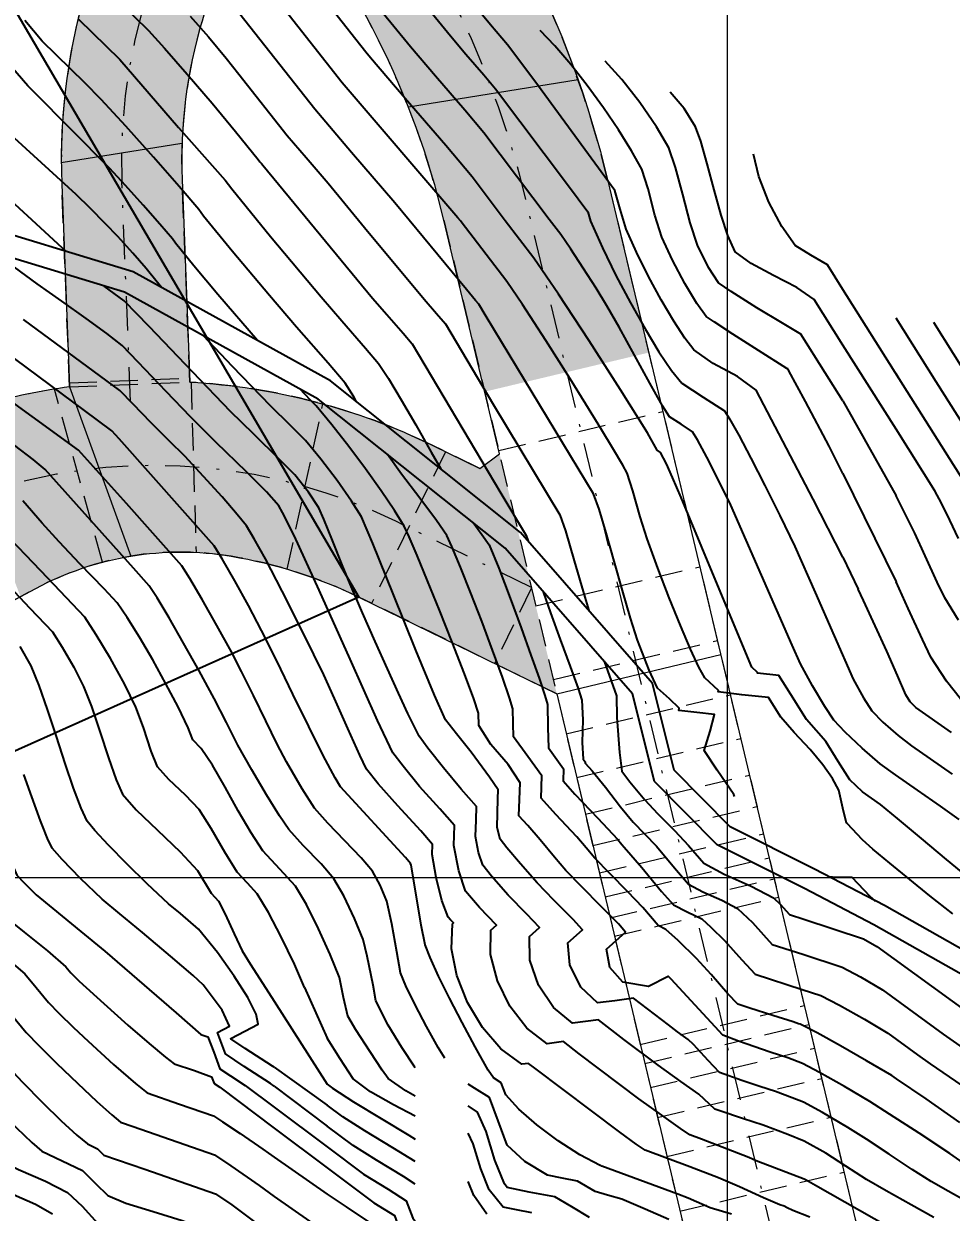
# Model space of a CAD drawing. Extents: x 61466 to 63015, y 108404 to 110397.
# Drawn here: x 62851.97 to 62885.85, y 108687.77 to 108731.17 of the extents above; entities that cross this region are included whole.
import ezdxf
from ezdxf import colors
from ezdxf.entities.mleader import LeaderData, LeaderLine
from ezdxf.math import Vec2, Vec3

# ---------------------------------------------------------------- set-up
doc = ezdxf.new("R2010")
doc.units = 0
doc.header["$LTSCALE"] = 1.000015
doc.header["$MEASUREMENT"] = 0
for name, pattern in [('NASCOSTA', [9.525, 6.35, -3.175]), ('TRATTEGGIATA', [0.75, 0.5, -0.25]), ('TRATTOPUNTO2', [0.5, 0.25, -0.125, 0, -0.125])]:
    doc.linetypes.add(name, pattern=pattern)
doc.layers.add('Colori bordi', color=5, linetype='Continuous', plot=False)
doc.layers.add('no_plot', color=5, linetype='Continuous', plot=False)
for name, color, linetype in [('coordinate', 2, 'Continuous'), ('curve livello 5m', 7, 'Continuous'), ('LIN010TR', 2, 'NASCOSTA'), ('LIN025CO', 7, 'Continuous'), ('Strade', 7, 'Continuous'), ('TRATTCOLO-30', 253, 'Continuous'), ('TRATTCOLO-32', 255, 'Continuous')]:
    doc.layers.add(name, color=color, linetype=linetype)
for name, color, linetype, lineweight in [('LINCOLOROSSO-025', 10, 'Continuous', 25), ('LINE035', 1, 'Continuous', 35), ('LINE050', 3, 'Continuous', 53)]:
    doc.layers.add(name, color=color, linetype=linetype, lineweight=lineweight)
doc.styles.add('ARIAL', font='arial.ttf')

# ---------------------------------------------------------------- blocks, each defined once
blk = doc.blocks.new('CONTORNO')
at = {"layer": 'Colori bordi', "lineweight": 0, "ltscale": 2}
for p, q in [((-21.794, 103.851), (-27.997, 102.858)), ((-36.269, 101.533), (-40.68, 100.827)), ((-40.374, 92.645), (-38.135, 86.465)), ((-22.578, 81.44), (-16.586, 82.868))]:
    blk.add_line(p, q, dxfattribs=at)
at = {"layer": 'Colori bordi', "lineweight": 0, "ltscale": 2, "flags": 128}
for points in [[(9.426, 101.471, 0.76503), (-27.561, 123.114)], [(-36.074, 114.45, 0.175507), (-40.663, 100.044), (-40.374, 92.645, 0.034114), (-43.469, 92.01), (-53.105, 89.338), (-53.319, 90.109), (-70.647, 85.303), (-66.249, 79.674), (-52.956, 83.36), (-52.253, 82.461), (-57.773, 72.704), (-53.908, 67.757), (-53.375, 67.075), (-47.588, 77.303), (-45.683, 80.67), (-46.38, 81.064), (-46.314, 81.181, -0.14195), (-42.731, 84.682), (-41.604, 85.286, -0.165813), (-34.47, 86.461, -0.072308), (-29.805, 84.968), (-22.578, 81.44), (16.586, -82.868)]]:
    blk.add_lwpolyline(points, format="xyb", dxfattribs=at)
for points in [[(-28.746, 115.78, -0.121281), (-20.708, 100.164), (-8.908, 50.657), (5.179, 102.622, 0.76503), (-24.477, 119.975)], [(-32.974, 111.245, 0.166114), (-36.267, 100.216), (-35.977, 92.817, -0.099876), (-27.103, 90.504), (-25.383, 89.664), (-24.664, 90.194), (-26.7, 98.736, 0.115961)]]:
    blk.add_lwpolyline(points, format="xyb", close=True, dxfattribs=at)

msp = doc.modelspace()

# ---------------------------------------------------------------- hatches: boundary and pattern name
at = {"layer": 'LINCOLOROSSO-025', "linetype": 'Continuous', "lineweight": 0}
h = msp.add_hatch(color=256, dxfattribs=at)
h.dxf.hatch_style = 1
h.paths.add_polyline_path([(62865.563, 108713.003, 0.139627), (62854.721, 108714.939), (62855.882, 108711.732, -0.082344), (62859.547, 108711.729, -0.072308), (62864.212, 108710.235), (62871.439, 108706.707), (62870.515, 108710.586)])
h.paths.add_polyline_path([(62866.914, 108715.771, 0.099876), (62858.04, 108718.085, 0.064228), (62853.643, 108717.913), (62854.721, 108714.939, -0.139627), (62865.563, 108713.003), (62870.515, 108710.586), (62869.353, 108715.462), (62868.634, 108714.931)])
h.paths.add_polyline_path([(62853.643, 108717.913, 0.034113), (62850.548, 108717.278), (62849.269, 108716.923), (62850.385, 108714.036), (62851.371, 108714.31, -0.042455), (62854.721, 108714.939)])
h.paths.add_polyline_path([(62854.721, 108714.939, 0.042455), (62851.371, 108714.31), (62850.385, 108714.036), (62851.85, 108710.252), (62852.413, 108710.553, -0.082344), (62855.882, 108711.732)])
h.paths.add_polyline_path([(62870.313, 108724.717, 0.030349), (62869.127, 108728.623), (62866.02, 108728.126, -0.035379), (62867.317, 108724.003), (62868.81, 108717.737), (62871.806, 108718.451)])
h.paths.add_polyline_path([(62873.309, 108725.431, 0.026179), (62872.223, 108729.119), (62869.127, 108728.623, -0.030349), (62870.313, 108724.717), (62871.806, 108718.451), (62874.803, 108719.165)])
h.paths.add_polyline_path([(62865.271, 108741.047), (62863.158, 108738.781, -0.088198), (62869.127, 108728.623), (62872.223, 108729.119, 0.094802)])
h.paths.add_polyline_path([(62863.158, 108738.781), (62861.043, 108736.512, -0.080253), (62866.02, 108728.126), (62869.127, 108728.623, 0.088198)])
h.paths.add_polyline_path([(62863.158, 108738.781, 0.017363), (62861.579, 108740.504, 0.039704), (62859.49, 108738.117), (62861.043, 108736.512)])
h.paths.add_polyline_path([(62861.519, 108740.444), (62861.579, 108740.504, 0.015566), (62860.065, 108741.952), (62857.943, 108739.718), (62859.49, 108738.117, -0.038643)])
h.paths.add_polyline_path([(62863.729, 108742.616), (62862.187, 108744.186), (62860.065, 108741.952, -0.015566), (62861.579, 108740.504)])
h.paths.add_polyline_path([(62865.271, 108741.047), (62863.729, 108742.616), (62861.579, 108740.504, -0.017364), (62863.158, 108738.781)])
h.paths.add_polyline_path([(62842.121, 108753.367), (62841.683, 108750.318, -0.153556), (62860.065, 108741.952), (62862.187, 108744.186, 0.153719)])
h.paths.add_polyline_path([(62841.683, 108750.318), (62841.245, 108747.269, -0.15336), (62857.943, 108739.718), (62860.065, 108741.952, 0.153556)])
h.paths.add_polyline_path([(62841.683, 108750.318, 0.118937), (62825.998, 108748.516), (62818.636, 108745.82), (62818.106, 108745.626), (62819.649, 108742.911), (62826.543, 108745.431, -0.122973), (62841.245, 108747.269)])
h.paths.add_polyline_path([(62842.121, 108753.367, 0.119368), (62824.938, 108751.408), (62816.563, 108748.34), (62818.106, 108745.626), (62818.636, 108745.82), (62825.998, 108748.516, -0.118937), (62841.683, 108750.318)])
at = {"layer": 'TRATTCOLO-30', "linetype": 'Continuous', "lineweight": 0}
h = msp.add_hatch(color=256, dxfattribs=at)
h.dxf.hatch_style = 1
h.paths.add_polyline_path([(62894.276, 108701.332), (62892.152, 108701.908), (62885.109, 108675.925), (62886.175, 108671.451)])
h.paths.add_polyline_path([(62896.399, 108700.756), (62894.276, 108701.332), (62886.175, 108671.451), (62887.14, 108667.403), (62889.032, 108666.891), (62889.11, 108667.18), (62888.907, 108667.235), (62889.535, 108669.551), (62888.049, 108669.954)])
h.paths.add_polyline_path([(62903.443, 108726.739, 0.573227), (62876.6, 108754.077), (62876.737, 108751.838, -0.580111), (62901.319, 108727.315), (62894.276, 108701.332), (62896.399, 108700.756)])
h.paths.add_polyline_path([(62901.319, 108727.315, 0.580111), (62876.737, 108751.838), (62876.874, 108749.589, -0.588798), (62899.196, 108727.89), (62892.152, 108701.908), (62894.276, 108701.332)], flags=17)
h.paths.add_polyline_path([(62876.874, 108749.589), (62876.737, 108751.838, 0.128077), (62867.998, 108746.812), (62861.579, 108740.504, -0.017364), (62863.158, 108738.782), (62865.271, 108741.048), (62869.54, 108745.243, -0.121501)])
h.paths.add_polyline_path([(62876.737, 108751.838), (62876.6, 108754.077, 0.133332), (62866.456, 108748.382), (62862.186, 108744.186), (62860.064, 108741.952, -0.015566), (62861.579, 108740.504), (62867.998, 108746.812, -0.128077)])
h.paths.add_polyline_path([(62861.518, 108740.445), (62861.579, 108740.504, 0.015566), (62860.064, 108741.952), (62857.942, 108739.718, 0.166431), (62853.337, 108726.095), (62855.538, 108726.447, -0.197704)])
h.paths.add_polyline_path([(62861.043, 108736.513), (62863.158, 108738.782, 0.017363), (62861.579, 108740.504, 0.198805), (62855.538, 108726.447), (62857.747, 108726.801, -0.147156)])
h.paths.add_polyline_path([(62857.75, 108725.484, -0.018506), (62857.747, 108726.801), (62855.538, 108726.447, 0.01312), (62855.552, 108725.398), (62855.836, 108718.14, -0.032081), (62858.04, 108718.085)])
h.paths.add_polyline_path([(62855.552, 108725.398, -0.01312), (62855.538, 108726.447), (62853.337, 108726.095, 0.008818), (62853.354, 108725.312), (62853.643, 108717.913, -0.032081), (62855.836, 108718.14)])

# ---------------------------------------------------------------- linework, layer by layer
at = {"layer": 'coordinate', "linetype": 'Continuous', "lineweight": 0}
for p, q in [((62877.666, 108778.484), (62877.666, 108403.974)), ((62848.848, 108700), (62927.666, 108700))]:
    msp.add_line(p, q, dxfattribs=at)
at = {"layer": 'curve livello 5m', "color": 2}
for p, q in [((62862.228, 108695.976), (62863.054, 108694.131)), ((62861.115, 108690.847), (62863.054, 108689.395))]:
    msp.add_line(p, q, dxfattribs=at)
at = {"layer": 'curve livello 5m', "color": 2, "flags": 128}
for points in [[(62885.917, 108698.673), (62885.077, 108699.331), (62884.339, 108699.923), (62883.606, 108700.523), (62882.992, 108701.036), (62882.614, 108701.366), (62882.046, 108701.964), (62882.027, 108701.976), (62881.889, 108702.532), (62881.744, 108703.186), (62881.51, 108703.606), (62881.166, 108704.115), (62880.695, 108704.665), (62880.11, 108705.295), (62879.633, 108705.85), (62879.179, 108706.57), (62878.198, 108706.662), (62877.338, 108706.777), (62877.347, 108706.829), (62876.845, 108707.293), (62876.636, 108707.674), (62876.331, 108708.334), (62875.959, 108709.203), (62875.551, 108710.211), (62875.135, 108711.287), (62874.74, 108712.362), (62874.492, 108713.172), (62874.224, 108714.121), (62874.019, 108714.758), (62873.859, 108715.048), (62873.519, 108715.622), (62873.051, 108716.396), (62872.503, 108717.287), (62871.927, 108718.212), (62871.043, 108719.604), (62870.189, 108720.919), (62869.622, 108721.763), (62867.947, 108723.936), (62867.919, 108723.974), (62867.821, 108724.088), (62863.598, 108729.013), (62861.395, 108731.81)], [(62864.129, 108717.37), (62864.026, 108717.548), (62863.714, 108718.045), (62863.089, 108718.778), (62861.937, 108720.098), (62860.946, 108721.245), (62859.587, 108722.871), (62858.54, 108724.151), (62858.36, 108724.388), (62857.646, 108725.23), (62856.703, 108726.306), (62855.697, 108727.428), (62854.795, 108728.408), (62854.195, 108729.013), (62852.638, 108730.535), (62852.002, 108731.295)], [(62881.897, 108714.746), (62881.389, 108715.742), (62880.532, 108717.384), (62879.925, 108718.498), (62879.899, 108718.54), (62879.882, 108718.567), (62879.85, 108718.586), (62878.808, 108719.242), (62877.877, 108719.837), (62877.196, 108720.282), (62876.903, 108720.487), (62876.557, 108720.955), (62876.12, 108721.682), (62875.668, 108722.534), (62875.278, 108723.376), (62875.026, 108724.183), (62874.781, 108725.141), (62874.545, 108725.857), (62874.177, 108726.529), (62873.702, 108727.293), (62873.151, 108728.103), (62872.557, 108728.915), (62871.953, 108729.686), (62871.369, 108730.37), (62870.84, 108730.924)], [(62880.685, 108687.598), (62880.06, 108687.837), (62879.855, 108687.939), (62879.75, 108687.997), (62879.588, 108688.045), (62878.995, 108688.3), (62878.115, 108688.695), (62877.356, 108689.027), (62876.297, 108689.435), (62874.665, 108690.04), (62874.341, 108690.263), (62873.741, 108690.696), (62873.741, 108690.696), (62870.635, 108693.033), (62870.406, 108693.21), (62870.168, 108693.18), (62869.401, 108693.74), (62868.724, 108694.514), (62868.174, 108695.428), (62867.784, 108696.413), (62867.591, 108697.396), (62867.63, 108698.308), (62867.664, 108698.338), (62867.557, 108698.448), (62867.471, 108698.55), (62867.246, 108699.157), (62867.032, 108700.002), (62866.892, 108700.831), (62866.902, 108701.204), (62866.475, 108701.701), (62865.635, 108702.614), (62864.916, 108703.415), (62864.493, 108703.952), (62864.248, 108704.464), (62863.813, 108705.437), (62863.326, 108706.528), (62862.928, 108707.394), (62862.201, 108708.886), (62861.413, 108710.455), (62860.801, 108711.632), (62860.391, 108712.366), (62860.103, 108712.84), (62859.77, 108713.252), (62859.213, 108713.892), (62858.538, 108714.641), (62857.85, 108715.381), (62857.279, 108715.945), (62856.605, 108716.609), (62855.964, 108717.277), (62855.477, 108717.782), (62851.954, 108720.37)], [(62886.659, 108717.98), (62885.218, 108720.264)], [(62886.172, 108691.048), (62884.933, 108691.908), (62883.858, 108692.646), (62883.682, 108692.761), (62882.763, 108693.305), (62881.804, 108693.853), (62880.96, 108694.32), (62880.384, 108694.617), (62880.336, 108694.635), (62880.278, 108694.654), (62880.075, 108694.727), (62879.34, 108694.963), (62878.491, 108695.23), (62878.055, 108695.376), (62877.696, 108695.754), (62877.086, 108696.449), (62876.549, 108697.042), (62875.879, 108697.7), (62875.43, 108698.099), (62875.145, 108698.24), (62874.586, 108698.897), (62874.036, 108699.472), (62873.378, 108700.138), (62872.833, 108700.707), (62872.516, 108701.081), (62872.178, 108701.48), (62871.409, 108702.3), (62870.865, 108702.889), (62870.892, 108703.709), (62870.385, 108704.417), (62869.864, 108705.135), (62869.848, 108705.615), (62869.84, 108706.156), (62869.719, 108706.552), (62869.453, 108707.318), (62869.095, 108708.304), (62868.698, 108709.361), (62868.303, 108710.374), (62867.918, 108711.33), (62867.604, 108712.082), (62867.419, 108712.484), (62867.045, 108713.031), (62866.432, 108713.849), (62865.771, 108714.726), (62865.255, 108715.449)], [(62881.897, 108714.746), (62883.837, 108710.788)], [(62862.228, 108695.976), (62861.856, 108696.828), (62861.377, 108697.825), (62860.904, 108698.719), (62860.49, 108699.403), (62860.14, 108699.787), (62859.761, 108700.197), (62859.309, 108700.919), (62858.817, 108701.79), (62858.38, 108702.479), (62857.881, 108703.001), (62857.268, 108703.579), (62856.855, 108704.032), (62856.625, 108704.606), (62856.339, 108705.475), (62856.066, 108706.212), (62855.642, 108707.063), (62855.131, 108707.997), (62854.618, 108708.86), (62854.194, 108709.497), (62852.842, 108710.922), (62850.952, 108712.905)], [(62910.271, 108690.59), (62905.412, 108693.964), (62902.431, 108696.052), (62901.93, 108696.439), (62901.47, 108696.792), (62896.436, 108700.116), (62896.232, 108700.251), (62896.195, 108700.275), (62891.954, 108702.876), (62891.109, 108703.326), (62890.116, 108703.837), (62889.422, 108704.213), (62888.464, 108704.831), (62887.506, 108705.493), (62886.699, 108706.091), (62886.194, 108706.517), (62885.678, 108707.171), (62885.11, 108708.044), (62884.799, 108708.684), (62884.278, 108709.821), (62883.837, 108710.788)], [(62850.602, 108699.163), (62851.161, 108698.653), (62851.984, 108697.999), (62852.84, 108697.323), (62853.51, 108696.733), (62853.51, 108696.733), (62853.692, 108696.511), (62853.997, 108696.214), (62854.896, 108695.394), (62855.775, 108694.61), (62856.552, 108693.935), (62857.141, 108693.44), (62857.461, 108693.197), (62857.461, 108693.197), (62858.204, 108692.951), (62858.831, 108692.72), (62858.831, 108692.72), (62858.926, 108692.468), (62859.126, 108692.336), (62861.115, 108690.847)], [(62845.431, 108696.265), (62845.498, 108696.18), (62845.981, 108695.53), (62846.435, 108694.693), (62846.915, 108694.352), (62847.3, 108693.924), (62847.849, 108693.244), (62848.473, 108692.451), (62849.085, 108691.686), (62849.594, 108691.088), (62850.388, 108690.271), (62850.965, 108689.748), (62851.776, 108689.329), (62852.766, 108688.912), (62853.569, 108688.495), (62854.1, 108687.992), (62854.674, 108687.356)], [(62866.27, 108691.282), (62865.475, 108691.7), (62864.635, 108692.174), (62864.002, 108692.644), (62863.523, 108693.369), (62863.054, 108694.131)], [(62863.054, 108689.395), (62864.762, 108688.116), (62865.507, 108687.65), (62865.621, 108687.347), (62865.815, 108687.107), (62866.23, 108686.279), (62866.27, 108686.189)], [(62868.889, 108687.7), (62868.412, 108688.388), (62868.209, 108688.9)]]:
    msp.add_lwpolyline(points, dxfattribs=at)
at = {"layer": 'LIN010TR', "linetype": 'TRATTOPUNTO2', "lineweight": 0, "ltscale": 5}
msp.add_line((62855.866, 108717.379), (62855.552, 108725.398), dxfattribs=at)
at = {"layer": 'LIN010TR', "linetype": 'TRATTOPUNTO2', "lineweight": 0, "ltscale": 5, "flags": 128}
for points in [[(62861.518, 108740.445), (62867.998, 108746.812, -0.76503), (62901.32, 108727.314, -0.76503)], [(62792.685, 108736.314), (62818.636, 108745.82), (62825.998, 108748.517, -0.448954), (62870.313, 108724.718), (62882.811, 108672.281)], [(62870.515, 108710.586), (62865.563, 108713.004, 0.183168), (62851.371, 108714.31), (62841.735, 108711.638), (62824.226, 108706.782)]]:
    msp.add_lwpolyline(points, format="xyb", dxfattribs=at)
at = {"layer": 'LIN010TR', "linetype": 'TRATTOPUNTO2', "lineweight": 0, "ltscale": 5}
msp.add_arc((62875.537, 108726.18), 20, 134.5004, 182.2406, dxfattribs=at)
at = {"layer": 'LIN025CO', "linetype": 'TRATTEGGIATA', "lineweight": 0, "ltscale": 2}
for p, q in [((62853.643, 108717.913), (62853.354, 108725.312)), ((62858.04, 108718.085), (62857.75, 108725.484)), ((62873.309, 108725.432), (62919.619, 108531.14)), ((62867.316, 108724.004), (62910.758, 108541.745)), ((62853.637, 108718.063), (62858.034, 108718.235)), ((62854.845, 108711.511), (62853.092, 108717.832)), ((62853.643, 108717.913), (62858.04, 108718.085)), ((62858.082, 108718.083), (62858.262, 108711.868)), ((62861.597, 108711.255), (62862.899, 108717.289)), ((62869.323, 108715.584), (62875.316, 108717.012)), ((62868.634, 108714.932), (62866.914, 108715.772)), ((62867.38, 108715.544), (62864.677, 108710.008)), ((62868.634, 108714.932), (62869.352, 108715.462)), ((62870.674, 108709.916), (62876.666, 108711.345)), ((62851.286, 108709.95), (62852.413, 108710.554)), ((62870.517, 108710.574), (62869.171, 108707.815)), ((62871.439, 108706.708), (62864.212, 108710.236)), ((62871.316, 108707.222), (62877.309, 108708.651)), ((62871.788, 108705.242), (62877.781, 108706.67)), ((62872.169, 108703.646), (62878.161, 108705.075)), ((62872.488, 108702.308), (62878.48, 108703.736)), ((62872.762, 108701.159), (62878.754, 108702.587)), ((62872.999, 108700.161), (62878.992, 108701.59)), ((62873.207, 108699.288), (62879.2, 108700.717)), ((62873.39, 108698.522), (62879.382, 108699.95)), ((62873.55, 108697.85), (62879.543, 108699.278)), ((62874.492, 108693.899), (62880.484, 108695.327)), ((62874.658, 108693.205), (62880.65, 108694.633)), ((62874.866, 108692.33), (62880.858, 108693.759)), ((62875.127, 108691.233), (62881.12, 108692.662)), ((62875.466, 108689.813), (62881.458, 108691.241)), ((62875.943, 108687.811), (62881.935, 108689.239))]:
    msp.add_line(p, q, dxfattribs=at)
at = {"layer": 'LIN025CO', "linetype": 'TRATTEGGIATA', "lineweight": 0, "ltscale": 2, "flags": 128}
msp.add_lwpolyline([(62867.317, 108724.003, 0.115961), (62861.043, 108736.513, 0.115961)], format="xyb", dxfattribs=at)
at = {"layer": 'LIN025CO', "linetype": 'TRATTEGGIATA', "lineweight": 0, "ltscale": 2}
for centre, radius, start, end in [((62882.016, 108732.547), 22.2, 344.8321, 134.5004), ((62882.016, 108732.547), 17.8, 344.8321, 134.5004), ((62875.537, 108726.18), 22.2, 134.5004, 182.2406), ((62837.574, 108716.914), 36.736, 13.4065, 41.067), ((62875.537, 108726.18), 17.8, 134.5004, 182.2406), ((62856.744, 108694.937), 23.184, 97.6858, 105.5), ((62856.744, 108694.937), 23.184, 63.9813, 86.7954), ((62857.702, 108700.682), 11.2, 80.5244, 118.1833), ((62856.744, 108694.937), 17.024, 63.9781, 80.5244)]:
    msp.add_arc(centre, radius, start, end, dxfattribs=at)
at = {"layer": 'LINE050', "linetype": 'Continuous', "lineweight": 0, "flags": 128}
msp.add_lwpolyline([(62856.031, 108716.997, 0, 1.5, 0), (62851.697, 108715.787, 0, 0, 0), (62843.205, 108713.414, 0, 0, 0)], format="xyseb", dxfattribs=at)
at = {"layer": 'no_plot'}
for p, q in [((62861.115, 108695.486), (62863.054, 108692.449)), ((62861.115, 108693.067), (62863.054, 108691.686)), ((62861.115, 108692.374), (62863.054, 108690.922)), ((62861.115, 108691.61), (62863.054, 108690.159)), ((62861.115, 108689.781), (62863.054, 108688.432)), ((62861.115, 108688.343), (62863.054, 108686.992))]:
    msp.add_line(p, q, dxfattribs=at)
at = {"layer": 'no_plot', "flags": 128}
for points in [[(62881.897, 108711.696), (62880.806, 108713.811), (62878.731, 108717.797), (62878.044, 108718.287), (62877.156, 108718.77), (62876.454, 108719.265), (62876.454, 108719.265), (62876.123, 108719.686), (62875.714, 108720.314), (62875.26, 108721.087), (62874.796, 108721.945), (62874.357, 108722.826), (62873.976, 108723.669), (62873.976, 108723.669), (62873.763, 108724.403), (62873.56, 108725.079), (62870.638, 108729.075), (62869.637, 108730.403), (62869.017, 108731.129), (62866.755, 108733.874), (62864.515, 108736.637)], [(62863.501, 108735.692), (62867.558, 108730.728), (62867.558, 108730.728), (62868.121, 108730.068), (62868.778, 108729.303), (62869.207, 108728.796), (62869.207, 108728.796), (62871.873, 108725.26), (62872.575, 108724.301), (62872.675, 108723.962), (62873.107, 108722.996), (62873.603, 108721.984), (62874.132, 108720.977), (62874.666, 108720.028), (62875.175, 108719.188), (62875.631, 108718.509), (62876.005, 108718.043), (62876.791, 108717.538), (62877.566, 108717.036), (62877.757, 108716.743), (62878.091, 108716.146), (62878.532, 108715.313), (62879.046, 108714.313), (62879.594, 108713.215), (62880.143, 108712.087), (62880.883, 108710.406), (62882.268, 108707.238), (62882.644, 108706.558), (62882.954, 108706.077), (62883.354, 108705.671), (62883.913, 108705.18), (62884.4, 108704.809), (62885.081, 108704.325), (62885.888, 108703.767)], [(62886.437, 108700.039), (62885.683, 108700.656), (62884.765, 108701.423), (62883.892, 108702.153), (62883.269, 108702.657), (62883.269, 108702.657), (62882.612, 108703.122), (62882.145, 108703.558), (62881.723, 108704.232), (62881.269, 108704.967), (62881.269, 108704.967), (62880.917, 108705.365), (62880.563, 108705.766), (62880.563, 108705.766), (62879.998, 108706.682), (62879.55, 108707.373), (62879.55, 108707.373), (62878.774, 108707.46), (62878.778, 108707.482), (62878.567, 108707.678), (62877.493, 108710.247), (62875.991, 108713.879), (62875.991, 108713.879), (62875.674, 108714.609), (62875.455, 108715.098), (62875.455, 108715.098), (62875.237, 108715.515), (62875.106, 108715.6), (62874.751, 108716.23), (62873.772, 108717.81), (62872.625, 108719.6), (62871.505, 108721.302), (62870.606, 108722.617), (62869.555, 108723.98), (62868.348, 108725.581), (62867.384, 108726.721), (62865.906, 108728.44), (62864.641, 108729.925), (62864.468, 108730.136), (62862.011, 108733.269)], [(62886.138, 108702.118), (62885.462, 108702.606), (62884.62, 108703.187), (62883.818, 108703.742), (62883.262, 108704.151), (62883.262, 108704.151), (62882.602, 108704.719), (62881.972, 108705.309), (62881.561, 108705.743), (62881.561, 108705.743), (62881.231, 108706.235), (62880.78, 108706.999), (62880.344, 108707.804), (62880.344, 108707.804), (62880.047, 108708.481), (62877.799, 108713.592), (62877.351, 108714.506), (62876.926, 108715.341), (62876.587, 108715.973), (62876.402, 108716.276), (62876.402, 108716.276), (62875.982, 108716.547), (62875.555, 108716.822), (62875.555, 108716.822), (62875.304, 108717.224), (62874.845, 108718.048), (62874.284, 108719.076), (62873.725, 108720.092), (62873.274, 108720.877), (62873.274, 108720.877), (62872.876, 108721.518), (62872.41, 108722.246), (62871.955, 108722.937), (62871.59, 108723.471), (62871.163, 108724.025), (62868.778, 108727.188), (62868.081, 108728.012), (62867.013, 108729.254), (62866.1, 108730.326), (62863.985, 108732.914)], [(62877.94, 108702.958), (62877.913, 108703.029), (62877.913, 108703.029), (62877.304, 108703.91), (62876.828, 108704.64), (62876.828, 108704.64), (62877.041, 108705.337), (62877.198, 108705.948), (62877.198, 108705.948), (62876.553, 108706.021), (62875.901, 108706.093), (62875.901, 108706.093), (62875.916, 108706.175), (62875.558, 108706.519), (62875.123, 108706.909), (62875.123, 108706.909), (62874.816, 108707.572), (62874.392, 108708.669), (62874.392, 108708.669), (62874.133, 108709.469), (62873.841, 108710.472), (62873.537, 108711.552), (62873.246, 108712.585), (62872.989, 108713.443), (62872.789, 108714.002), (62872.789, 108714.002), (62868.863, 108720.482), (62868.596, 108720.933), (62868.476, 108721.071), (62868.145, 108721.471), (62865.527, 108724.633), (62863.947, 108726.474), (62862.596, 108728.052), (62859.125, 108732.46)], [(62855.477, 108731.947), (62856.528, 108730.922), (62857.109, 108730.278), (62857.932, 108729.336), (62858.848, 108728.267), (62859.708, 108727.243), (62859.708, 108727.243), (62860.526, 108726.214), (62860.592, 108726.129), (62860.648, 108726.064), (62860.698, 108726.004), (62864.711, 108721.158), (62865.228, 108720.56), (62865.829, 108719.871), (62866.155, 108719.489), (62869.395, 108714.031), (62870.329, 108712.49), (62870.395, 108712.28)], [(62853.533, 108722.85), (62850.534, 108725.589), (62849.004, 108726.997), (62848.276, 108727.789), (62847.533, 108728.647), (62846.895, 108729.43), (62846.478, 108729.999), (62846.126, 108730.67), (62845.725, 108731.573)], [(62857.015, 108721.53), (62856.788, 108721.802), (62856.486, 108722.171), (62856.434, 108722.239), (62855.956, 108722.793), (62855.406, 108723.399), (62854.951, 108723.87), (62854.388, 108724.438), (62853.884, 108724.932), (62851.347, 108727.249), (62850.645, 108727.894), (62849.982, 108728.608), (62849.284, 108729.391), (62848.602, 108730.187), (62847.984, 108730.936), (62847.479, 108731.582)], [(62860.507, 108719.602), (62859.063, 108721.289), (62859.063, 108721.289), (62858.187, 108722.336), (62857.513, 108723.161), (62857.397, 108723.313), (62856.937, 108723.856), (62856.329, 108724.549), (62855.681, 108725.272), (62855.101, 108725.903), (62852.323, 108728.702), (62852.116, 108728.904), (62851.339, 108729.809), (62849.881, 108731.548)], [(62853.962, 108731.34), (62855.474, 108729.864), (62857.621, 108727.381), (62859.323, 108725.462), (62859.566, 108725.141), (62860.986, 108723.405), (62862.828, 108721.202), (62863.583, 108720.329), (62864.459, 108719.324), (62864.934, 108718.767), (62865.294, 108718.218), (62865.757, 108717.443), (62866.289, 108716.522), (62866.853, 108715.534), (62867.208, 108714.916)], [(62858.051, 108731.455), (62858.712, 108730.691), (62859.366, 108729.915), (62859.366, 108729.915), (62859.825, 108729.337), (62861.594, 108727.091), (62862.283, 108726.287), (62863.088, 108725.349), (62863.088, 108725.349), (62864.422, 108723.737), (62866.594, 108721.114), (62867.043, 108720.597), (62867.375, 108720.211), (62869.129, 108717.257), (62871.559, 108713.246), (62871.757, 108712.653), (62872.082, 108711.56), (62872.468, 108710.228), (62872.608, 108709.748)], [(62881.897, 108717.406), (62881.251, 108718.428), (62880.364, 108719.834), (62879.693, 108720.241), (62878.754, 108720.805), (62878.754, 108720.805), (62877.816, 108721.4), (62877.353, 108721.709), (62877.353, 108721.709), (62876.98, 108722.277), (62876.58, 108723.083), (62876.58, 108723.083), (62876.309, 108723.907), (62876.042, 108724.932), (62875.782, 108725.921), (62875.53, 108726.636), (62875.083, 108727.409), (62874.476, 108728.294), (62873.817, 108729.141), (62873.215, 108729.802)], [(62881.897, 108719.435), (62880.846, 108721.1), (62880.206, 108721.547), (62879.363, 108721.983), (62878.541, 108722.412), (62877.963, 108722.839), (62877.688, 108723.444), (62877.452, 108724.178), (62877.196, 108725.105), (62876.939, 108726.062), (62876.705, 108726.886), (62876.515, 108727.414), (62876.094, 108728.077), (62875.59, 108728.679)], [(62881.897, 108721.465), (62881.328, 108722.366), (62880.72, 108722.728), (62880.146, 108723.079), (62879.658, 108723.768), (62879.195, 108724.657), (62878.828, 108725.59), (62878.629, 108726.411)], [(62885.176, 108686.316), (62880.889, 108688.754), (62880.555, 108688.949), (62880.479, 108688.978), (62878.731, 108689.654), (62878.464, 108689.771), (62876.725, 108690.441), (62876.302, 108690.598), (62875.964, 108690.827), (62875.276, 108691.316), (62874.444, 108691.918), (62874.444, 108691.918), (62872.263, 108693.559), (62871.687, 108694.003), (62871.09, 108693.928), (62870.353, 108694.495), (62869.73, 108695.293), (62869.27, 108696.222), (62869.022, 108697.183), (62869.036, 108698.077), (62869.036, 108698.077), (62869.237, 108698.255), (62868.613, 108698.9), (62868.103, 108699.501), (62867.858, 108700.24), (62867.682, 108701.161), (62867.682, 108701.161), (62867.703, 108701.899), (62867.172, 108702.498), (62866.43, 108703.316), (62866.43, 108703.316), (62865.824, 108704.06), (62865.455, 108704.553), (62865.455, 108704.553), (62864.891, 108705.733), (62863.887, 108707.974), (62862.766, 108710.487), (62861.851, 108712.483), (62861.851, 108712.483), (62861.425, 108713.33), (62861.286, 108713.572), (62860.835, 108714.08), (62860.101, 108714.812), (62859.003, 108715.885), (62858.065, 108716.813), (62858.065, 108716.813), (62857.173, 108717.739), (62856.147, 108718.816), (62855.557, 108719.42), (62855.007, 108719.858), (62854.245, 108720.415), (62853.364, 108721.04), (62852.46, 108721.68), (62851.628, 108722.283)], [(62877.827, 108687.7), (62877.045, 108687.931), (62877.045, 108687.931), (62876.247, 108688.283), (62875.868, 108688.428), (62873.09, 108689.458), (62873.052, 108689.475), (62873.042, 108689.478), (62873.036, 108689.481), (62873.025, 108689.483), (62872.286, 108689.871), (62871.49, 108690.385), (62870.718, 108690.962), (62870.053, 108691.542), (62869.578, 108692.062), (62869.578, 108692.062), (62869.413, 108692.503), (62869.125, 108692.683), (62868.939, 108692.965), (62868.463, 108693.808), (62867.98, 108694.704), (62867.524, 108695.589), (62867.125, 108696.399), (62866.816, 108697.07), (62866.628, 108697.54), (62866.628, 108697.54), (62866.488, 108698.259), (62866.296, 108699.435), (62866.116, 108700.446), (62866.116, 108700.446), (62866.101, 108700.502), (62866.101, 108700.509), (62865.91, 108700.722), (62863.535, 108703.31), (62863.342, 108703.63), (62862.912, 108704.448), (62862.383, 108705.507), (62861.8, 108706.695), (62861.208, 108707.903), (62860.652, 108709.019), (62860.178, 108709.934), (62860.178, 108709.934), (62859.684, 108710.826), (62859.218, 108711.631), (62858.92, 108712.108), (62858.92, 108712.108), (62855.459, 108716.011), (62855.188, 108716.313), (62854.663, 108716.693), (62848.161, 108721.517)], [(62885.22, 108687.58), (62884.388, 108688.044), (62883.478, 108688.549), (62882.752, 108688.968), (62882.752, 108688.968), (62882.008, 108689.451), (62881.274, 108689.928), (62881.274, 108689.928), (62880.484, 108690.373), (62879.882, 108690.615), (62878.986, 108690.948), (62878.986, 108690.948), (62878.233, 108691.197), (62877.402, 108691.471), (62877.402, 108691.471), (62877.222, 108691.536), (62876.626, 108692.089), (62875.979, 108692.551), (62875.148, 108693.139), (62875.148, 108693.139), (62873.891, 108694.085), (62872.969, 108694.797), (62872.012, 108694.677), (62871.32, 108695.249), (62870.779, 108696.066), (62870.462, 108696.982), (62870.443, 108697.846), (62870.443, 108697.846), (62870.81, 108698.172), (62870.343, 108698.661), (62869.668, 108699.352), (62869.668, 108699.352), (62869.059, 108700.046), (62868.736, 108700.451), (62868.736, 108700.451), (62868.583, 108700.914), (62868.472, 108701.49), (62868.472, 108701.49), (62868.496, 108702.092), (62868.504, 108702.594), (62868.504, 108702.594), (62867.943, 108703.218), (62867.299, 108704.002), (62866.733, 108704.719), (62866.417, 108705.154), (62866.417, 108705.154), (62866.263, 108705.447), (62866.004, 108705.988), (62865.661, 108706.728), (62865.256, 108707.619), (62864.811, 108708.613), (62864.349, 108709.66), (62863.891, 108710.712), (62863.891, 108710.712), (62863.6, 108711.414), (62863.245, 108712.299), (62862.927, 108713.087), (62862.749, 108713.501), (62862.749, 108713.501), (62862.366, 108714.071), (62861.874, 108714.7), (62861.874, 108714.7), (62861.327, 108715.247), (62860.359, 108716.193), (62859.526, 108717.016), (62859.526, 108717.016), (62858.142, 108718.453), (62856.552, 108720.123), (62855.638, 108721.058), (62855.638, 108721.058), (62854.907, 108721.595)], [(62883.955, 108718.204), (62881.897, 108721.465)], [(62887.092, 108715.268), (62885.307, 108718.092), (62883.837, 108720.421)], [(62886.241, 108688.257), (62885.741, 108688.544), (62885.121, 108688.894), (62885.121, 108688.894), (62884.424, 108689.338), (62883.589, 108689.89), (62882.759, 108690.438), (62882.077, 108690.872), (62882.077, 108690.872), (62881.151, 108691.411), (62880.451, 108691.787), (62880.451, 108691.787), (62880.043, 108691.952), (62879.436, 108692.177), (62879.436, 108692.177), (62878.858, 108692.368), (62878.208, 108692.583), (62878.208, 108692.583), (62877.387, 108692.876), (62876.975, 108693.316), (62876.437, 108693.902), (62876.437, 108693.902), (62876.242, 108694.083), (62875.851, 108694.361), (62875.519, 108694.611), (62874.25, 108695.591), (62873.562, 108695.495), (62872.933, 108695.425), (62872.933, 108695.425), (62872.317, 108695.995), (62871.915, 108696.806), (62871.849, 108697.615), (62871.849, 108697.615), (62872.383, 108698.089), (62872.043, 108698.459), (62871.332, 108699.174), (62870.723, 108699.804), (62870.723, 108699.804), (62870.112, 108700.493), (62869.611, 108701.085), (62869.369, 108701.402), (62869.369, 108701.402), (62869.263, 108701.819), (62869.293, 108702.874), (62869.303, 108703.195), (62868.98, 108703.665), (62868.308, 108704.576), (62868.308, 108704.576), (62867.781, 108705.241), (62867.379, 108705.755), (62867.379, 108705.755), (62866.97, 108706.654), (62866.292, 108708.293), (62865.464, 108710.357), (62864.722, 108712.196), (62864.306, 108713.162), (62864.306, 108713.162), (62863.939, 108713.745), (62863.412, 108714.493), (62862.822, 108715.275), (62862.264, 108715.959), (62862.264, 108715.959), (62861.713, 108716.505), (62860.987, 108717.219), (62860.987, 108717.219), (62859.588, 108718.657), (62858.517, 108719.787)], [(62883.837, 108716.363), (62881.897, 108719.435)], [(62886.609, 108714.004), (62883.955, 108718.204), (62883.837, 108718.391)], [(62867.349, 108693.399), (62867.111, 108693.784), (62867.111, 108693.784), (62866.682, 108694.553), (62866.266, 108695.35), (62865.928, 108696.046), (62865.732, 108696.514), (62865.732, 108696.514), (62865.594, 108697.282), (62865.416, 108698.304), (62865.416, 108698.304), (62865.234, 108699.13), (62864.985, 108699.716), (62864.707, 108700.227), (62864.707, 108700.227), (62864.293, 108700.72), (62863.693, 108701.34), (62863.071, 108701.98), (62862.592, 108702.532), (62862.592, 108702.532), (62862.144, 108703.231), (62861.566, 108704.226), (62861.566, 108704.226), (62861.23, 108704.871), (62860.811, 108705.716), (62860.359, 108706.64), (62859.923, 108707.52), (62859.554, 108708.235), (62859.554, 108708.235), (62859.023, 108709.2), (62858.487, 108710.143), (62858.03, 108710.917), (62857.737, 108711.376), (62857.737, 108711.376), (62855.72, 108713.651), (62853.966, 108715.606), (62850.572, 108718.061)], [(62886.288, 108689.582), (62885.806, 108689.914), (62885.806, 108689.914), (62884.687, 108690.655), (62883.602, 108691.359), (62882.879, 108691.816), (62882.879, 108691.816), (62881.953, 108692.362), (62881.041, 108692.875), (62880.417, 108693.202), (62880.417, 108693.202), (62879.886, 108693.406), (62879.243, 108693.618), (62878.083, 108694.025), (62877.514, 108694.238), (62877.514, 108694.238), (62877.226, 108694.549), (62875.616, 108696.287), (62875.529, 108696.383), (62875.512, 108696.399), (62875.516, 108696.382), (62874.792, 108696.014), (62873.855, 108696.174), (62873.855, 108696.174), (62873.384, 108696.705), (62873.256, 108697.384), (62873.256, 108697.384), (62873.956, 108698.006), (62873.691, 108698.305), (62873.065, 108698.939), (62872.34, 108699.669), (62871.778, 108700.255), (62871.778, 108700.255), (62871.362, 108700.741), (62870.837, 108701.369), (62870.384, 108701.901), (62870.384, 108701.901), (62870.059, 108702.25), (62870.074, 108702.841), (62870.098, 108703.452), (62870.098, 108703.452), (62869.671, 108704.127), (62869.035, 108704.854), (62868.591, 108705.542), (62868.591, 108705.542), (62868.58, 108705.998), (62868.408, 108706.517), (62868.071, 108707.429), (62868.071, 108707.429), (62867.619, 108708.595), (62867.16, 108709.753), (62866.724, 108710.83), (62866.342, 108711.751), (62866.045, 108712.44), (62865.862, 108712.823), (62865.862, 108712.823), (62865.513, 108713.395), (62865.031, 108714.112), (62864.459, 108714.915), (62863.842, 108715.74), (62863.226, 108716.529), (62862.654, 108717.219), (62862.654, 108717.219), (62862.447, 108717.423), (62862.048, 108717.838)], [(62881.897, 108717.406), (62883.837, 108713.93)], [(62886.118, 108712.378), (62885.806, 108713.051), (62885.498, 108713.661), (62885.254, 108714.121), (62883.837, 108716.363)], [(62866.27, 108693.046), (62866.254, 108693.067), (62865.78, 108693.786), (62865.283, 108694.603), (62865.283, 108694.603), (62864.836, 108695.488), (62864.733, 108696.069), (62864.513, 108697.123), (62864.365, 108697.738), (62864.365, 108697.738), (62864.057, 108698.503), (62863.663, 108699.323), (62863.301, 108699.952), (62863.301, 108699.952), (62862.831, 108700.493), (62862.179, 108701.159), (62861.648, 108701.753), (62861.648, 108701.753), (62861.315, 108702.248), (62860.837, 108703.021), (62860.299, 108703.927), (62859.791, 108704.823), (62859.791, 108704.823), (62859.371, 108705.656), (62858.93, 108706.537), (62858.93, 108706.537), (62858.379, 108707.542), (62857.809, 108708.553), (62857.277, 108709.473), (62856.84, 108710.203), (62856.555, 108710.644), (62856.555, 108710.644), (62855.981, 108711.29), (62852.744, 108714.898), (62852.308, 108715.26), (62851.645, 108715.77)], [(62886.115, 108709.395), (62885.614, 108710.211), (62885.614, 108710.211), (62885.341, 108710.784), (62884.904, 108711.742), (62884.52, 108712.566), (62884.52, 108712.566), (62883.999, 108713.612), (62883.837, 108713.93)], [(62866.27, 108692.012), (62865.921, 108692.201), (62865.283, 108692.653), (62865.283, 108692.653), (62865.061, 108692.964), (62864.624, 108693.626), (62864.103, 108694.439), (62864.103, 108694.439), (62863.808, 108694.931), (62863.655, 108695.615), (62863.497, 108696.345), (62863.497, 108696.345), (62863.167, 108697.187), (62862.741, 108698.127), (62862.292, 108699.01), (62861.896, 108699.678), (62861.896, 108699.678), (62861.325, 108700.305), (62860.705, 108700.975), (62860.705, 108700.975), (62860.277, 108701.623), (62859.805, 108702.437), (62859.32, 108703.3), (62858.857, 108704.095), (62858.447, 108704.705), (62858.447, 108704.705), (62858.139, 108705.018), (62857.98, 108705.459), (62857.607, 108706.225), (62857.161, 108707.074), (62856.678, 108707.943), (62856.195, 108708.768), (62855.748, 108709.485), (62855.374, 108710.031), (62854.899, 108710.54), (62854.02, 108711.453), (62853.265, 108712.249), (62852.642, 108712.941), (62851.928, 108713.746)], [(62868.384, 108712.956), (62868.384, 108712.956), (62868.706, 108712.518), (62868.976, 108712.145), (62869.325, 108711.292), (62869.739, 108710.197), (62870.138, 108709.116), (62870.499, 108708.118), (62870.795, 108707.273), (62871.004, 108706.648), (62871.099, 108706.314), (62871.112, 108705.474), (62871.137, 108704.728), (62871.686, 108703.966), (62871.672, 108703.528), (62872.102, 108703.042), (62872.944, 108702.165), (62873.661, 108701.394), (62873.815, 108701.201), (62873.902, 108701.11), (62874.543, 108700.36), (62875.273, 108699.483), (62875.7, 108698.999), (62876.203, 108698.747), (62876.739, 108698.485), (62877.072, 108698.188), (62877.568, 108697.701), (62878.201, 108696.994), (62878.685, 108696.465), (62880.407, 108695.912), (62881.084, 108695.688), (62881.773, 108695.339), (62882.684, 108694.827), (62883.542, 108694.306), (62884.617, 108693.525), (62885.084, 108693.195), (62887.129, 108691.789)], [(62881.897, 108711.696), (62882.454, 108710.525)], [(62851.043, 108711.035), (62852.192, 108709.83), (62853.013, 108708.963), (62853.013, 108708.963), (62853.372, 108708.411), (62853.794, 108707.672), (62854.152, 108706.966), (62854.152, 108706.966), (62854.437, 108706.242), (62854.748, 108705.322), (62855.059, 108704.372), (62855.342, 108703.557), (62855.571, 108703.045), (62855.571, 108703.045), (62856.071, 108702.469), (62856.855, 108701.719), (62857.682, 108700.934), (62858.313, 108700.253), (62858.313, 108700.253), (62858.818, 108699.419), (62859.084, 108699.129), (62859.325, 108698.654), (62859.654, 108697.935), (62859.951, 108697.324), (62859.951, 108697.324), (62860.243, 108696.847), (62860.705, 108696.126), (62861.115, 108695.486)], [(62870.947, 108710.433), (62871.215, 108709.665), (62871.57, 108708.689), (62871.933, 108707.701), (62872.223, 108706.897), (62872.359, 108706.472), (62872.389, 108705.757), (62872.364, 108704.922), (62872.41, 108704.321), (62872.481, 108704.223), (62872.479, 108704.166), (62872.735, 108703.891), (62873.219, 108703.293), (62873.775, 108702.581), (62874.236, 108702.014), (62874.642, 108701.591), (62875.081, 108701.136), (62875.746, 108700.349), (62876.254, 108699.758), (62876.778, 108699.474), (62877.474, 108699.17), (62878.048, 108698.87), (62878.588, 108698.359), (62879, 108697.899), (62879.315, 108697.555), (62880.436, 108697.195), (62881.864, 108696.721), (62882.544, 108696.365), (62883.337, 108695.893), (62885.562, 108694.278), (62886.527, 108693.595)], [(62885.859, 108705.293), (62884.563, 108706.209), (62884.347, 108706.411), (62884.192, 108706.673), (62883.887, 108707.367), (62883.495, 108708.267), (62883.495, 108708.267), (62882.648, 108710.114), (62882.454, 108710.525)], [(62861.115, 108693.067), (62861.051, 108693.11), (62860.056, 108693.749), (62859.536, 108694.107), (62859.532, 108694.117), (62860.043, 108694.383), (62860.537, 108694.646), (62860.459, 108695.009), (62860.15, 108695.62), (62859.66, 108696.396), (62859.042, 108697.254), (62858.349, 108698.109), (62857.688, 108698.68), (62857.251, 108699.04), (62856.481, 108699.763), (62855.728, 108700.498), (62855.064, 108701.174), (62854.56, 108701.718), (62854.286, 108702.058), (62854.06, 108702.531), (62853.788, 108703.262), (62853.485, 108704.163), (62853.164, 108705.147), (62852.84, 108706.126), (62852.526, 108707.013), (62852.238, 108707.72), (62851.833, 108708.429)], [(62873.168, 108707.893), (62873.168, 108707.893), (62873.426, 108707.176), (62873.618, 108706.63), (62873.637, 108705.838), (62873.731, 108704.563), (62873.816, 108703.878), (62874.105, 108703.484), (62874.657, 108702.827), (62875.121, 108702.336), (62875.739, 108701.707), (62876.26, 108701.162), (62876.809, 108700.517), (62877.553, 108700.114), (62878.541, 108699.681), (62879.356, 108699.255), (62879.607, 108699.018), (62879.945, 108698.644), (62880.466, 108698.477), (62882.645, 108697.754), (62883.132, 108697.48), (62886.506, 108695.03)], [(62852.655, 108701.882), (62852.583, 108702.063), (62852.257, 108702.943), (62851.967, 108703.762)], [(62861.115, 108692.374), (62860.98, 108692.476), (62860.025, 108693.099), (62859.332, 108693.561), (62859.042, 108694.337), (62859.48, 108694.567), (62859.213, 108695.155), (62858.526, 108696.078), (62858.153, 108696.413), (62857.33, 108697.122), (62856.306, 108697.992), (62855.481, 108698.671), (62854.837, 108699.204), (62854.046, 108699.956), (62853.366, 108700.648), (62853.002, 108701.071), (62852.84, 108701.415), (62852.655, 108701.882)], [(62851.573, 108700.428), (62851.718, 108700.085), (62851.718, 108700.085), (62851.978, 108699.797), (62852.423, 108699.367), (62852.423, 108699.367), (62853.026, 108698.863), (62854.047, 108698.029), (62854.924, 108697.305), (62854.924, 108697.305), (62857.54, 108695.049), (62858.441, 108694.265), (62858.694, 108694.176), (62858.91, 108693.617), (62859.129, 108693.015), (62859.129, 108693.015), (62859.517, 108692.756), (62860.053, 108692.406), (62860.053, 108692.406), (62861.115, 108691.61)], [(62883.091, 108699.136), (62882.891, 108699.306), (62882.891, 108699.306), (62882.234, 108699.997), (62881.517, 108700.01), (62881.408, 108700.013)], [(62850.788, 108697.491), (62851.268, 108697.114), (62852.009, 108696.479), (62852.009, 108696.479), (62852.421, 108695.98), (62852.873, 108695.427), (62852.873, 108695.427), (62853.244, 108695.046), (62853.779, 108694.523), (62854.317, 108694.015), (62854.317, 108694.015), (62855.25, 108693.171), (62856.052, 108692.473), (62856.482, 108692.13), (62856.482, 108692.13), (62857.653, 108691.722), (62858.897, 108691.289), (62859.232, 108691.078), (62859.876, 108690.644), (62860.701, 108690.073), (62861.115, 108689.781)], [(62850.788, 108695.894), (62850.958, 108695.694), (62851.54, 108694.959), (62852.053, 108694.342), (62852.053, 108694.342), (62852.512, 108693.866), (62853.177, 108693.208), (62853.926, 108692.485), (62854.638, 108691.815), (62854.638, 108691.815), (62855.183, 108691.327), (62855.503, 108691.063), (62855.503, 108691.063), (62855.97, 108690.9), (62858.935, 108689.866), (62859.532, 108689.473), (62860.573, 108688.745), (62860.573, 108688.745), (62861.115, 108688.343)], [(62853.02, 108687.699), (62852.393, 108688.056), (62851.594, 108688.413), (62850.738, 108688.771), (62849.936, 108689.129), (62849.301, 108689.488), (62849.301, 108689.488), (62848.775, 108690.003), (62848.223, 108690.68), (62847.746, 108691.256), (62847.746, 108691.256), (62847.19, 108691.666), (62846.512, 108692.105), (62846.04, 108692.471), (62846.04, 108692.471), (62845.732, 108692.971), (62845.297, 108693.812), (62844.829, 108694.727), (62844.422, 108695.448), (62844.422, 108695.448), (62844.359, 108695.531)], [(62849.227, 108693.611), (62849.871, 108692.808), (62850.414, 108692.172), (62851.047, 108691.504), (62851.696, 108690.853), (62852.258, 108690.32), (62852.629, 108690.007), (62853.376, 108689.648), (62854.118, 108689.291), (62854.587, 108688.82), (62855.033, 108688.379), (62855.693, 108688.106), (62856.694, 108687.794), (62857.757, 108687.468), (62858.603, 108687.152), (62859.077, 108686.881), (62859.706, 108686.479), (62860.168, 108686.141), (62860.82, 108685.65), (62861.115, 108685.432)], [(62850.788, 108693.784), (62851.234, 108693.257), (62851.234, 108693.257), (62851.926, 108692.521), (62852.652, 108691.782), (62853.337, 108691.112), (62853.909, 108690.583), (62854.294, 108690.266), (62854.294, 108690.266), (62854.667, 108690.086), (62854.897, 108689.858), (62856.393, 108689.343), (62858.973, 108688.444), (62859.564, 108688.039), (62860.199, 108687.571), (62860.94, 108687.014), (62861.115, 108686.885)], [(62863.054, 108692.449), (62863.246, 108692.306), (62864.019, 108691.81), (62865.023, 108691.2), (62866.041, 108690.586), (62866.27, 108690.445)], [(62875.536, 108687.509), (62874.672, 108687.879), (62873.815, 108688.246), (62873.815, 108688.246), (62873.297, 108688.396), (62872.843, 108688.531), (62872.843, 108688.531), (62872.201, 108688.905), (62871.636, 108689.016), (62871.102, 108689.125), (62871.102, 108689.125), (62870.279, 108689.631), (62869.631, 108690.226), (62869.631, 108690.226), (62869.304, 108691.108), (62868.979, 108691.964), (62868.979, 108691.964), (62868.438, 108692.309), (62868.209, 108692.449)], [(62866.27, 108689.631), (62865.456, 108690.128), (62864.43, 108690.747), (62863.625, 108691.259), (62863.054, 108691.686)], [(62872.643, 108687.585), (62871.988, 108687.97), (62871.367, 108688.33), (62871.367, 108688.33), (62870.437, 108688.505), (62869.632, 108688.676), (62869.632, 108688.676), (62869.528, 108688.805), (62869.184, 108689.675), (62868.856, 108690.718), (62868.545, 108691.424), (62868.545, 108691.424), (62868.209, 108691.663)], [(62866.27, 108688.798), (62865.843, 108689.081), (62864.852, 108689.679), (62864.004, 108690.211), (62863.054, 108690.922)], [(62870.532, 108687.754), (62869.969, 108687.86), (62869.48, 108687.964), (62869.48, 108687.964), (62868.97, 108688.597), (62868.669, 108689.357), (62868.382, 108690.268), (62868.209, 108690.661)], [(62863.054, 108690.159), (62864.383, 108689.164), (62865.279, 108688.61), (62865.941, 108688.19), (62865.941, 108688.19), (62866.179, 108687.555), (62866.27, 108687.442)], [(62863.054, 108688.432), (62863.75, 108687.967), (62864.639, 108687.372), (62865.029, 108687.091), (62865.029, 108687.091), (62865.012, 108687.001), (62865.118, 108685.916), (62865.346, 108684.886), (62865.63, 108684.22), (62865.63, 108684.22), (62866.27, 108683.868)]]:
    msp.add_lwpolyline(points, dxfattribs=at)
at = {"layer": 'Strade', "linetype": 'Continuous', "flags": 128}
for points in [[(62887.736, 108696.526), (62883.413, 108698.968), (62880.855, 108700.302), (62877.773, 108701.841), (62875.73, 108703.91), (62874.937, 108707.085), (62870.116, 108712.599), (62863.175, 108718.13), (62855.966, 108722.109), (62849.633, 108724.038), (62845.286, 108725.379), (62840.206, 108732.543), (62831.655, 108740.376), (62820.043, 108747.853), (62813.459, 108752.382), (62806.194, 108757.765), (62801.141, 108760.24)], [(62887.44, 108695.774), (62883.031, 108698.265), (62880.491, 108699.589), (62877.297, 108701.185), (62875.007, 108703.504), (62874.207, 108706.704), (62869.561, 108712.018), (62862.729, 108717.462), (62855.653, 108721.368), (62849.398, 108723.273), (62844.79, 108724.695), (62839.603, 108732.011), (62831.165, 108739.74), (62819.599, 108747.187), (62812.994, 108751.731), (62805.776, 108757.079), (62800.789, 108759.522)]]:
    msp.add_lwpolyline(points, dxfattribs=at)

# ---------------------------------------------------------------- block references
at = {"layer": 'TRATTCOLO-32', "linetype": 'Continuous', "lineweight": 0}
msp.add_blockref('CONTORNO', (62894.017, 108625.268), dxfattribs=at)

# ---------------------------------------------------------------- next in the draw order: leaders
at = {"layer": 'LINE035', "linetype": 'Continuous', "lineweight": 0}
ml = msp.add_multileader_mtext('Standard', dxfattribs=at)
ml.set_content('CANAUX DE DECHARGE', color=256, style='ARIAL')
ml.set_leader_properties()
ml.build(insert=Vec2(0, 0))
ml.multileader.update_dxf_attribs({"has_text_frame": 1, "text_left_attachment_type": 2, "text_right_attachment_type": 2, "dogleg_length": 0.36, "arrow_head_size": 5, "scale": 10})
ctx = ml.context
ctx.base_point, ctx.scale, ctx.char_height, ctx.arrow_head_size, ctx.landing_gap_size, ctx.plane_origin, ctx.plane_x_axis, ctx.plane_y_axis = Vec3(62824.992, 108630.211), 10, 3.5, 5, 0.9, Vec3(62743.988, 108633.027), Vec3(0, 1), Vec3(-1, 0)
ctx.left_attachment, ctx.right_attachment, ctx.text_align_type = 2, 2, 2
notes = []
notes.append((ctx, [(1, (1, 1, 0), (62824.992, 108692.702), (0, -1), 3.6, [(1, [(62843.047, 108746.352), (62864.211, 108710.236)], 0, [])])]))
ctx.mtext.insert, ctx.mtext.text_direction, ctx.mtext.rotation, ctx.mtext.alignment, ctx.mtext.flow_direction = Vec3(62823.182, 108688.202), Vec3(0, 1), 1.570796, 3, 5
ctx.mtext.has_bg_fill, ctx.mtext.bg_color, ctx.mtext.bg_scale_factor, ctx.mtext.bg_transparency, ctx.mtext.use_window_bg_color = 1, -1073741824, 1.25, 0, 1
for ctx, leaders in notes:
    for number, flags, end, landing, length, lines in leaders:
        leader = LeaderData()
        leader.index, (leader.has_last_leader_line, leader.has_dogleg_vector, leader.attachment_direction) = number, flags
        leader.last_leader_point, leader.dogleg_vector, leader.dogleg_length = Vec3(end), Vec3(landing), length
        for number, points, colour, breaks in lines:
            line = LeaderLine()
            line.index, line.vertices, line.color, line.breaks = number, Vec3.list(points), colors.encode_raw_color(colour), breaks
            leader.lines.append(line)
        ctx.leaders.append(leader)

doc.saveas('drawing.dxf')
